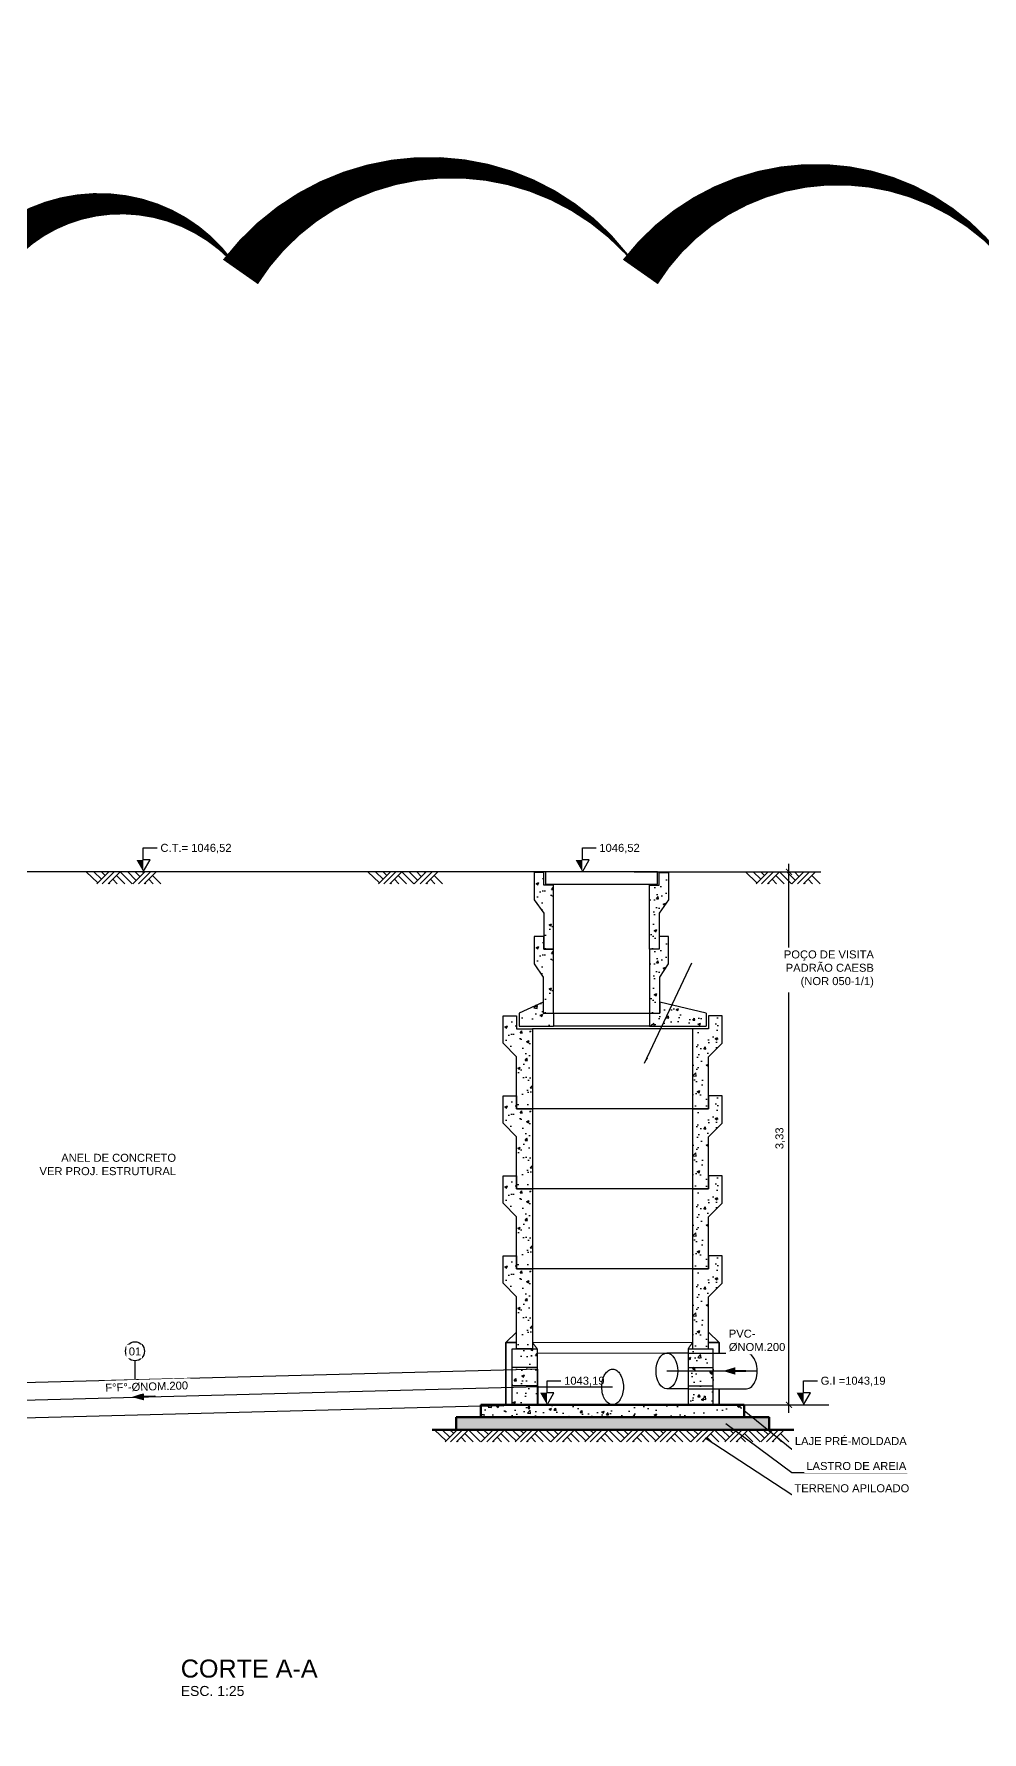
# Model space of a CAD drawing. Extents: x -160 to 364724, y -100 to 7353297.
# Drawn here: x 361698.71 to 361704.63, y 7348042.81 to 7348053.42 of the extents above; entities that cross this region are included whole.
import ezdxf
from ezdxf.enums import TextEntityAlignment as Align

# ---------------------------------------------------------------- set-up
doc = ezdxf.new("R2010")
doc.units = 0
doc.header["$LTSCALE"] = 5
for name, pattern in [('HIDDEN', [0.375, 0.25, -0.125]), ('SGC_DASHDOT', [1, 0.5, -0.25, 0, -0.25]), ('SGC_HIDDEN', [0.375, 0.25, -0.125])]:
    doc.linetypes.add(name, pattern=pattern)
doc.layers.add('00-trabalho', color=7, linetype='Continuous', lineweight=25)
doc.layers.add('AL3', color=3, linetype='Continuous', lineweight=35)
for name, color, linetype in [('ARTICULAÇÃO', 3, 'Continuous'), ('BOLA LM', 1, 'Continuous'), ('desenho', 4, 'Continuous'), ('GER-SIMBOLOS', 1, 'Continuous'), ('PAREDE CONCRETO CORTE', 5, 'Continuous'), ('Paredes', 7, 'Continuous'), ('Q-PLATO', 5, 'Continuous'), ('SANC_COTAS', 1, 'Continuous'), ('SANC_TEXTO', 2, 'Continuous'), ('SGC-Eixos', 253, 'SGC_DASHDOT'), ('SGC-PONTAS', 1, 'SGC_HIDDEN'), ('SGC-Tubos (Desenho Bifilar)', 3, 'Continuous'), ('TERRENO', 6, 'Continuous'), ('VEGETAÇÃO', 7, 'Continuous'), ('VISTA 1', 1, 'Continuous'), ('VISTA 2', 2, 'Continuous'), ('VISTA 3', 3, 'Continuous')]:
    doc.layers.add(name, color=color, linetype=linetype)
doc.styles.add('R-80', font='arial.ttf')
doc.styles.get("Standard").update_dxf_attribs({"font": 'arial.ttf'})
doc.dimstyles.new('GERAL - 25', dxfattribs={"dimscale": 0.025, "dimtxt": 2, "dimasz": 1.5, "dimexe": 2, "dimexo": 1, "dimgap": 1, "dimtad": 1, "dimzin": 0, "dimtxsty": 'R-80', "dimblk": 'ARCHTICK', "dimcen": 0, "dimdle": 2, "dimclrd": 1, "dimclre": 1, "dimclrt": 2, "dimadec": 0, "dimazin": 0, "dimtfac": 0.5, "dimtmove": 2, "dimatfit": 3, "dimldrblk": 'OPEN90', "dimfxl": 1, "dimtolj": 1, "dimtzin": 0, "dimarcsym": 0})
doc.dimstyles.new('LEADER - 25', dxfattribs={"dimscale": 0.025, "dimtxt": 2, "dimasz": 1.5, "dimexe": 2, "dimexo": 1, "dimgap": 1, "dimtad": 1, "dimzin": 0, "dimtxsty": 'R-80', "dimcen": 0, "dimdle": 2, "dimclrd": 1, "dimclre": 1, "dimclrt": 2, "dimadec": 0, "dimazin": 0, "dimtfac": 0.5, "dimtmove": 2, "dimatfit": 3, "dimfxl": 1, "dimtolj": 1, "dimtzin": 0, "dimarcsym": 0})
pattern_1 = [(50, (361707.15866, 7348045.20609), (0.1639662, -0.0143452), [0.017145, -0.188595]), (355, (361707.15866, 7348045.20609), (-0.031719, 0.171951), [0.013716, -0.1508765]), (100.4514, (361707.17232, 7348045.20489), (0.132247, 0.157606), [0.014571, -0.160281]), (46.184, (361707.15866, 7348045.2518), (0.243971, -0.037838), [0.025717, -0.282892]), (96.6356, (361707.179, 7348045.24865), (0.213664, 0.222684), [0.021857, -0.240422]), (351.184, (361707.15866, 7348045.2518), (0.213664, 0.222684), [0.020574, -0.226314]), (21, (361707.18152, 7348045.24038), (0.136453, -0.0920387), [0.017145, -0.188595]), (326, (361707.18152, 7348045.24038), (0.055622, 0.165769), [0.013716, -0.150876]), (71.4514, (361707.19289, 7348045.2327), (0.192075, 0.0737305), [0.014571, -0.160281]), (37.5, (361707.15866, 7348045.206086), (0.00277974, 0.07609953), [0, -0.1490472, 0, -0.153162, 0, -0.1514475]), (7.5, (361707.15866, 7348045.20609), (0.0601377, 0.0901625), [0, -0.0873252, 0, -0.1456182, 0, -0.0577215]), (327.5, (361707.10768, 7348045.206086), (0.12203154, -0.0051559), [0, -0.05715, 0, -0.178308, 0, -0.236601]), (317.5, (361707.08482, 7348045.20609), (0.1333163, 0.0228838), [0, -0.074295, 0, -0.1184148, 0, -0.168021])]
pattern_2 = [(50, (361707.15866, 7348045.70609), (0.1639662, -0.0143452), [0.017145, -0.188595]), (355, (361707.15866, 7348045.70609), (-0.031719, 0.171951), [0.013716, -0.1508765]), (100.4514, (361707.17232, 7348045.70489), (0.132247, 0.157606), [0.014571, -0.160281]), (46.184, (361707.15866, 7348045.7518), (0.243971, -0.037838), [0.025717, -0.282892]), (96.6356, (361707.179, 7348045.74865), (0.213664, 0.222684), [0.021857, -0.240422]), (351.184, (361707.15866, 7348045.7518), (0.213664, 0.222684), [0.020574, -0.226314]), (21, (361707.18152, 7348045.74038), (0.136453, -0.0920387), [0.017145, -0.188595]), (326, (361707.18152, 7348045.74038), (0.055622, 0.165769), [0.013716, -0.150876]), (71.4514, (361707.19289, 7348045.7327), (0.192075, 0.0737305), [0.014571, -0.160281]), (37.5, (361707.15866, 7348045.706086), (0.00277974, 0.07609953), [0, -0.1490472, 0, -0.153162, 0, -0.1514475]), (7.5, (361707.15866, 7348045.70609), (0.0601377, 0.0901625), [0, -0.0873252, 0, -0.1456182, 0, -0.0577215]), (327.5, (361707.10768, 7348045.706086), (0.12203154, -0.0051559), [0, -0.05715, 0, -0.178308, 0, -0.236601]), (317.5, (361707.08482, 7348045.70609), (0.1333163, 0.0228838), [0, -0.074295, 0, -0.1184148, 0, -0.168021])]
pattern_3 = [(50, (361707.15866, 7348046.20609), (0.1639662, -0.0143452), [0.017145, -0.188595]), (355, (361707.15866, 7348046.20609), (-0.031719, 0.171951), [0.013716, -0.1508765]), (100.4514, (361707.17232, 7348046.20489), (0.132247, 0.157606), [0.014571, -0.160281]), (46.184, (361707.15866, 7348046.2518), (0.243971, -0.037838), [0.025717, -0.282892]), (96.6356, (361707.179, 7348046.24865), (0.213664, 0.222684), [0.021857, -0.240422]), (351.184, (361707.15866, 7348046.2518), (0.213664, 0.222684), [0.020574, -0.226314]), (21, (361707.18152, 7348046.24038), (0.136453, -0.0920387), [0.017145, -0.188595]), (326, (361707.18152, 7348046.24038), (0.055622, 0.165769), [0.013716, -0.150876]), (71.4514, (361707.19289, 7348046.2327), (0.192075, 0.0737305), [0.014571, -0.160281]), (37.5, (361707.15866, 7348046.206086), (0.00277974, 0.07609953), [0, -0.1490472, 0, -0.153162, 0, -0.1514475]), (7.5, (361707.15866, 7348046.20609), (0.0601377, 0.0901625), [0, -0.0873252, 0, -0.1456182, 0, -0.0577215]), (327.5, (361707.10768, 7348046.206086), (0.12203154, -0.0051559), [0, -0.05715, 0, -0.178308, 0, -0.236601]), (317.5, (361707.08482, 7348046.20609), (0.1333163, 0.0228838), [0, -0.074295, 0, -0.1184148, 0, -0.168021])]
pattern_4 = [(50, (361707.15866, 7348046.70609), (0.1639662, -0.0143452), [0.017145, -0.188595]), (355, (361707.15866, 7348046.70609), (-0.031719, 0.171951), [0.013716, -0.1508765]), (100.4514, (361707.17232, 7348046.70489), (0.132247, 0.157606), [0.014571, -0.160281]), (46.184, (361707.15866, 7348046.7518), (0.243971, -0.037838), [0.025717, -0.282892]), (96.6356, (361707.179, 7348046.74865), (0.213664, 0.222684), [0.021857, -0.240422]), (351.184, (361707.15866, 7348046.7518), (0.213664, 0.222684), [0.020574, -0.226314]), (21, (361707.18152, 7348046.74038), (0.136453, -0.0920387), [0.017145, -0.188595]), (326, (361707.18152, 7348046.74038), (0.055622, 0.165769), [0.013716, -0.150876]), (71.4514, (361707.19289, 7348046.7327), (0.192075, 0.0737305), [0.014571, -0.160281]), (37.5, (361707.15866, 7348046.706086), (0.00277974, 0.07609953), [0, -0.1490472, 0, -0.153162, 0, -0.1514475]), (7.5, (361707.15866, 7348046.70609), (0.0601377, 0.0901625), [0, -0.0873252, 0, -0.1456182, 0, -0.0577215]), (327.5, (361707.10768, 7348046.706086), (0.12203154, -0.0051559), [0, -0.05715, 0, -0.178308, 0, -0.236601]), (317.5, (361707.08482, 7348046.70609), (0.1333163, 0.0228838), [0, -0.074295, 0, -0.1184148, 0, -0.168021])]
pattern_5 = [(50, (361707.35422, 7348047.60165), (0.1639662, -0.0143452), [0.017145, -0.188595]), (355, (361707.35422, 7348047.60165), (-0.031719, 0.171951), [0.013716, -0.1508765]), (100.4514, (361707.36788, 7348047.60045), (0.132247, 0.157606), [0.014571, -0.160281]), (46.184, (361707.35422, 7348047.64737), (0.243971, -0.037838), [0.025717, -0.282892]), (96.6356, (361707.37455, 7348047.64421), (0.213664, 0.222684), [0.021857, -0.240422]), (351.184, (361707.35422, 7348047.64737), (0.213664, 0.222684), [0.020574, -0.226314]), (21, (361707.37708, 7348047.63594), (0.136453, -0.0920387), [0.017145, -0.188595]), (326, (361707.37708, 7348047.63594), (0.055622, 0.165769), [0.013716, -0.150876]), (71.4514, (361707.38845, 7348047.62827), (0.192075, 0.0737305), [0.014571, -0.160281]), (37.5, (361707.35422, 7348047.601646), (0.00277974, 0.07609953), [0, -0.1490472, 0, -0.153162, 0, -0.1514475]), (7.5, (361707.35422, 7348047.60165), (0.0601377, 0.0901625), [0, -0.0873252, 0, -0.1456182, 0, -0.0577215]), (327.5, (361707.30324, 7348047.601646), (0.12203154, -0.0051559), [0, -0.05715, 0, -0.178308, 0, -0.236601]), (317.5, (361707.28038, 7348047.60165), (0.1333163, 0.0228838), [0, -0.074295, 0, -0.1184148, 0, -0.168021])]
pattern_6 = [(50, (361707.35422, 7348047.20165), (0.1639662, -0.0143452), [0.017145, -0.188595]), (355, (361707.35422, 7348047.20165), (-0.031719, 0.171951), [0.013716, -0.1508765]), (100.4514, (361707.36788, 7348047.20045), (0.132247, 0.157606), [0.014571, -0.160281]), (46.184, (361707.35422, 7348047.24737), (0.243971, -0.037838), [0.025717, -0.282892]), (96.6356, (361707.37455, 7348047.24421), (0.213664, 0.222684), [0.021857, -0.240422]), (351.184, (361707.35422, 7348047.24737), (0.213664, 0.222684), [0.020574, -0.226314]), (21, (361707.37708, 7348047.23594), (0.136453, -0.0920387), [0.017145, -0.188595]), (326, (361707.37708, 7348047.23594), (0.055622, 0.165769), [0.013716, -0.150876]), (71.4514, (361707.38845, 7348047.22827), (0.1920748, 0.0737305), [0.014571, -0.160281]), (37.5, (361707.35422, 7348047.201646), (0.00277974, 0.07609953), [0, -0.1490472, 0, -0.153162, 0, -0.1514475]), (7.5, (361707.35422, 7348047.20165), (0.0601377, 0.0901625), [0, -0.0873252, 0, -0.1456182, 0, -0.0577215]), (327.5, (361707.30324, 7348047.201646), (0.12203154, -0.0051559), [0, -0.05715, 0, -0.178308, 0, -0.236601]), (317.5, (361707.28038, 7348047.20165), (0.1333163, 0.0228838), [0, -0.074295, 0, -0.1184148, 0, -0.168021])]

# ---------------------------------------------------------------- blocks, each defined once
blk = doc.blocks.new('*U348')
at = {"layer": 'GER-SIMBOLOS'}
for p, q in [((-0.587, -0.3), (-0.287, 0)), ((-0.454, -0.3), (-0.154, 0)), ((-0.3, -0.3), (0, 0)), ((0.3, -0.3), (0, 0)), ((0.31, -0.3), (0.61, 0)), ((0.453, -0.3), (0.753, 0)), ((0.599, -0.3), (0.899, 0)), ((-0.563, -0.276), (-0.849, 0)), ((-0.47, -0.183), (-0.659, 0)), ((-0.377, -0.089), (-0.466, 0)), ((-0.26, -0.3), (-0.28, -0.28)), ((-0.074, -0.3), (-0.187, -0.187)), ((0.113, -0.3), (-0.094, -0.094)), ((0.393, -0.207), (0.186, 0)), ((0.486, -0.114), (0.373, 0)), ((0.579, -0.021), (0.559, 0)), ((0.64, -0.3), (0.62, -0.28)), ((0.826, -0.3), (0.713, -0.187)), ((1.013, -0.3), (0.806, -0.094))]:
    blk.add_line(p, q, dxfattribs=at)
blk = doc.blocks.new('NIVEL2')
at = {"linetype": 'Continuous'}
for p, q in [((0, 0.6), (0.346, 0.6)), ((0, 0), (0.173, 0.3)), ((0.173, 0.3), (0, 0.3))]:
    blk.add_line(p, q, dxfattribs=at)
blk.add_line((0, 0.3), (0, 0.6))
blk.add_solid([(0, 0.3), (-0.173, 0.3), (0, 0)], dxfattribs=at)
at = {"color": 0, "linetype": 'Continuous'}
blk.add_attdef('COTA-DIR', text='', height=0.2, dxfattribs=at).set_placement((0.426, 0.6), align=Align.MIDDLE_LEFT)
blk = doc.blocks.new('A$C06EB255A')
at = {"linetype": 'HIDDEN', "ltscale": 40}
for points in [[(2.52, 2.01), (0, 0), (3.21, 0.29)], [(1.6, 0.79), (1.71, 0.55), (5.41, 2.04), (5.3, 2.28)]]:
    blk.add_hatch(color=256, dxfattribs=at).paths.add_polyline_path(points)
blk.add_lwpolyline([(5.41, 2.04), (1.71, 0.55), (1.6, 0.79), (5.3, 2.28), (5.41, 2.04)], dxfattribs=at)
blk = doc.blocks.new('_ARCHTICK')
at = {"color": 0, "linetype": 'ByBlock', "const_width": 0.15}
blk.add_lwpolyline([(-0.5, -0.5), (0.5, 0.5)], dxfattribs=at)
blk = doc.blocks.new('*D439')
at = {"layer": 'Defpoints', "color": 0, "transparency": 16777216}
for p in [(361702.879, 7348048.186), (361703.428, 7348048.186), (361702.879, 7348044.856)]:
    blk.add_point(p, dxfattribs=at)
at = {"layer": 'SANC_COTAS', "color": 1, "lineweight": -2, "transparency": 16777216}
for p, q in [((361702.904, 7348048.186), (361703.478, 7348048.186)), ((361703.428, 7348044.806), (361703.428, 7348048.236)), ((361702.904, 7348044.856), (361703.478, 7348044.856))]:
    blk.add_line(p, q, dxfattribs=at)
at = {"layer": 'SANC_COTAS', "color": 1, "lineweight": -2, "transparency": 16777216, "xscale": 0.03750000000000001, "yscale": 0.03750000000000001, "zscale": 0.03750000000000001}
for p, rotation in [((361703.428, 7348048.186), 90), ((361703.428, 7348044.856), 270)]:
    blk.add_blockref('_ARCHTICK', p, dxfattribs=dict(at, rotation=rotation))
at = {"layer": 'SANC_COTAS', "color": 2, "transparency": 16777216, "insert": (361703.373, 7348046.521), "char_height": 0.05, "attachment_point": 5, "rotation": 90, "style": 'R-80'}
blk.add_mtext('\\A1;3,33', dxfattribs=at)
blk = doc.blocks.new('_Open90')
at = {"color": 0, "linetype": 'ByBlock', "lineweight": -2}
for p, q in [((0, 0), (-1, 0)), ((-0.5, 0.5), (0, 0)), ((0, 0), (-0.5, -0.5))]:
    blk.add_line(p, q, dxfattribs=at)
blk = doc.blocks.new('*U356')
at = {"layer": 'GER-SIMBOLOS'}
for p, q in [((-0.587, -0.3), (-0.287, 0)), ((-0.454, -0.3), (-0.154, 0)), ((-0.3, -0.3), (0, 0)), ((0.3, -0.3), (0, 0)), ((0.31, -0.3), (0.61, 0)), ((0.453, -0.3), (0.753, 0)), ((0.599, -0.3), (0.899, 0)), ((1.161, -0.3), (1.461, 0)), ((1.294, -0.3), (1.594, 0)), ((1.448, -0.3), (1.748, 0)), ((2.048, -0.3), (1.748, 0)), ((2.058, -0.3), (2.358, 0)), ((2.201, -0.3), (2.501, 0)), ((2.347, -0.3), (2.647, 0)), ((2.909, -0.3), (3.209, 0)), ((3.042, -0.3), (3.342, 0)), ((3.196, -0.3), (3.496, 0)), ((3.796, -0.3), (3.496, 0)), ((3.806, -0.3), (4.106, 0)), ((3.949, -0.3), (4.249, 0)), ((4.095, -0.3), (4.395, 0)), ((4.657, -0.3), (4.957, 0)), ((4.79, -0.3), (5.09, 0)), ((4.944, -0.3), (5.244, 0)), ((5.544, -0.3), (5.244, 0)), ((5.554, -0.3), (5.854, 0)), ((5.697, -0.3), (5.997, 0)), ((5.843, -0.3), (6.143, 0)), ((6.405, -0.3), (6.705, 0)), ((6.538, -0.3), (6.838, 0)), ((6.692, -0.3), (6.992, 0)), ((7.292, -0.3), (6.992, 0)), ((7.302, -0.3), (7.602, 0)), ((7.445, -0.3), (7.745, 0)), ((7.591, -0.3), (7.891, 0)), ((-0.563, -0.276), (-0.849, 0)), ((-0.47, -0.183), (-0.659, 0)), ((-0.377, -0.089), (-0.466, 0)), ((-0.26, -0.3), (-0.28, -0.28)), ((-0.074, -0.3), (-0.187, -0.187)), ((0.113, -0.3), (-0.094, -0.094)), ((0.393, -0.207), (0.186, 0)), ((0.486, -0.114), (0.373, 0)), ((0.579, -0.021), (0.559, 0)), ((0.64, -0.3), (0.62, -0.28)), ((0.826, -0.3), (0.713, -0.187)), ((1.013, -0.3), (0.806, -0.094)), ((1.185, -0.276), (0.899, 0)), ((1.278, -0.183), (1.089, 0)), ((1.371, -0.089), (1.282, 0)), ((1.488, -0.3), (1.468, -0.28)), ((1.675, -0.3), (1.561, -0.187)), ((1.861, -0.3), (1.654, -0.094)), ((2.141, -0.207), (1.934, 0)), ((2.234, -0.114), (2.121, 0)), ((2.327, -0.021), (2.307, 0)), ((2.388, -0.3), (2.368, -0.28)), ((2.574, -0.3), (2.461, -0.187)), ((2.761, -0.3), (2.554, -0.094)), ((2.933, -0.276), (2.647, 0)), ((3.026, -0.183), (2.837, 0)), ((3.119, -0.089), (3.03, 0)), ((3.236, -0.3), (3.216, -0.28)), ((3.423, -0.3), (3.309, -0.187)), ((3.609, -0.3), (3.402, -0.094)), ((3.889, -0.207), (3.682, 0)), ((3.982, -0.114), (3.869, 0)), ((4.076, -0.021), (4.055, 0)), ((4.136, -0.3), (4.116, -0.28)), ((4.323, -0.3), (4.209, -0.187)), ((4.509, -0.3), (4.302, -0.094)), ((4.681, -0.276), (4.395, 0)), ((4.774, -0.183), (4.585, 0)), ((4.867, -0.089), (4.778, 0)), ((4.984, -0.3), (4.964, -0.28)), ((5.171, -0.3), (5.057, -0.187)), ((5.357, -0.3), (5.15, -0.094)), ((5.637, -0.207), (5.43, 0)), ((5.73, -0.114), (5.617, 0)), ((5.824, -0.021), (5.803, 0)), ((5.884, -0.3), (5.864, -0.28)), ((6.071, -0.3), (5.957, -0.187)), ((6.257, -0.3), (6.05, -0.094)), ((6.429, -0.276), (6.143, 0)), ((6.522, -0.183), (6.333, 0)), ((6.615, -0.089), (6.526, 0)), ((6.732, -0.3), (6.712, -0.28)), ((6.919, -0.3), (6.805, -0.187)), ((7.105, -0.3), (6.899, -0.094)), ((7.385, -0.207), (7.178, 0)), ((7.478, -0.114), (7.365, 0)), ((7.572, -0.021), (7.551, 0)), ((7.632, -0.3), (7.612, -0.28)), ((7.819, -0.3), (7.705, -0.187)), ((8.005, -0.3), (7.798, -0.094))]:
    blk.add_line(p, q, dxfattribs=at)

msp = doc.modelspace()

# ---------------------------------------------------------------- hatches: boundary and pattern name
at = {"layer": 'VEGETAÇÃO'}
h = msp.add_hatch(dxfattribs=at)
h.set_pattern_fill('AR-CONC', color=1, scale=0.0009)
h.set_pattern_definition(pattern_5)
h.paths.add_polyline_path([(361701.956, 7348048.102), (361701.896, 7348048.102), (361701.896, 7348048.182), (361701.836, 7348048.182), (361701.837, 7348048.011), (361701.896, 7348047.927), (361701.896, 7348047.702), (361701.956, 7348047.702)])
h = msp.add_hatch(dxfattribs=at)
h.set_pattern_fill('AR-CONC', color=1, scale=0.0009)
h.set_pattern_definition(pattern_5)
h.paths.add_polyline_path([(361702.556, 7348048.102), (361702.616, 7348048.102), (361702.616, 7348048.182), (361702.676, 7348048.182), (361702.676, 7348048.011), (361702.616, 7348047.927), (361702.616, 7348047.702), (361702.556, 7348047.702)])
h = msp.add_hatch(dxfattribs=at)
h.set_pattern_fill('AR-CONC', color=1, scale=0.0009)
h.set_pattern_definition(pattern_6)
h.paths.add_polyline_path([(361701.956, 7348047.702), (361701.896, 7348047.702), (361701.896, 7348047.782), (361701.836, 7348047.782), (361701.837, 7348047.611), (361701.891, 7348047.527), (361701.891, 7348047.372), (361701.741, 7348047.302), (361701.741, 7348047.222), (361701.956, 7348047.222)])
h = msp.add_hatch(dxfattribs=at)
h.set_pattern_fill('AR-CONC', color=1, scale=0.0009)
h.set_pattern_definition(pattern_6)
h.paths.add_polyline_path([(361702.556, 7348047.702), (361702.616, 7348047.702), (361702.616, 7348047.782), (361702.676, 7348047.782), (361702.676, 7348047.611), (361702.621, 7348047.527), (361702.621, 7348047.372), (361702.911, 7348047.302), (361702.911, 7348047.222), (361702.556, 7348047.222)])
h = msp.add_hatch(dxfattribs=at)
h.set_pattern_fill('AR-CONC', color=1, scale=0.0009)
h.set_pattern_definition(pattern_4)
h.paths.add_polyline_path([(361701.826, 7348047.206), (361701.726, 7348047.206), (361701.726, 7348047.286), (361701.641, 7348047.286), (361701.641, 7348047.116), (361701.726, 7348047.031), (361701.726, 7348046.706), (361701.826, 7348046.707)])
h = msp.add_hatch(dxfattribs=at)
h.set_pattern_fill('AR-CONC', color=1, scale=0.0009)
h.set_pattern_definition(pattern_4)
h.paths.add_polyline_path([(361702.826, 7348047.206), (361702.926, 7348047.206), (361702.926, 7348047.286), (361703.011, 7348047.286), (361703.01, 7348047.116), (361702.926, 7348047.031), (361702.926, 7348046.706), (361702.826, 7348046.707)])
h = msp.add_hatch(dxfattribs=at)
h.set_pattern_fill('AR-CONC', color=1, scale=0.0009)
h.set_pattern_definition(pattern_3)
h.paths.add_polyline_path([(361701.826, 7348046.706), (361701.726, 7348046.706), (361701.726, 7348046.786), (361701.641, 7348046.786), (361701.641, 7348046.616), (361701.726, 7348046.531), (361701.726, 7348046.206), (361701.826, 7348046.207)])
h = msp.add_hatch(dxfattribs=at)
h.set_pattern_fill('AR-CONC', color=1, scale=0.0009)
h.set_pattern_definition(pattern_3)
h.paths.add_polyline_path([(361702.826, 7348046.706), (361702.926, 7348046.706), (361702.926, 7348046.786), (361703.011, 7348046.786), (361703.01, 7348046.616), (361702.926, 7348046.531), (361702.926, 7348046.206), (361702.826, 7348046.207)])
h = msp.add_hatch(dxfattribs=at)
h.set_pattern_fill('AR-CONC', color=1, scale=0.0009)
h.set_pattern_definition(pattern_2)
h.paths.add_polyline_path([(361701.826, 7348046.206), (361701.726, 7348046.206), (361701.726, 7348046.286), (361701.641, 7348046.286), (361701.641, 7348046.116), (361701.726, 7348046.031), (361701.726, 7348045.706), (361701.826, 7348045.707)])
h = msp.add_hatch(dxfattribs=at)
h.set_pattern_fill('AR-CONC', color=1, scale=0.0009)
h.set_pattern_definition(pattern_2)
h.paths.add_polyline_path([(361702.826, 7348046.206), (361702.926, 7348046.206), (361702.926, 7348046.286), (361703.011, 7348046.286), (361703.01, 7348046.116), (361702.926, 7348046.031), (361702.926, 7348045.706), (361702.826, 7348045.707)])
h = msp.add_hatch(dxfattribs=at)
h.set_pattern_fill('AR-CONC', color=1, scale=0.0009)
h.set_pattern_definition(pattern_1)
h.paths.add_polyline_path([(361701.826, 7348045.706), (361701.726, 7348045.706), (361701.726, 7348045.786), (361701.641, 7348045.786), (361701.641, 7348045.616), (361701.726, 7348045.531), (361701.726, 7348045.206), (361701.698, 7348045.206), (361701.698, 7348044.856), (361701.854, 7348044.856), (361701.854, 7348045.206), (361701.826, 7348045.207)])
h = msp.add_hatch(dxfattribs=at)
h.set_pattern_fill('AR-CONC', color=1, scale=0.0009)
h.set_pattern_definition(pattern_1)
h.paths.add_polyline_path([(361702.826, 7348045.706), (361702.926, 7348045.706), (361702.926, 7348045.786), (361703.011, 7348045.786), (361703.01, 7348045.616), (361702.926, 7348045.531), (361702.926, 7348045.206), (361702.954, 7348045.206), (361702.954, 7348044.856), (361702.798, 7348044.856), (361702.798, 7348045.206), (361702.826, 7348045.207)])
h = msp.add_hatch(dxfattribs=at)
h.set_pattern_fill('AR-CONC', color=1, scale=0.0009)
h.set_pattern_definition([(50, (361708.25896, 7348044.77819), (0.1639662, -0.0143452), [0.017145, -0.188595]), (355, (361708.25896, 7348044.77819), (-0.031719, 0.171951), [0.013716, -0.1508765]), (100.4514, (361708.27262, 7348044.77699), (0.132247, 0.157606), [0.014571, -0.1602812]), (46.1842, (361708.25896, 7348044.8239), (0.243971, -0.037838), [0.0257175, -0.2828925]), (96.6356, (361708.2793, 7348044.82075), (0.213664, 0.2226835), [0.0218565, -0.240422]), (351.184, (361708.25896, 7348044.8239), (0.213664, 0.2226835), [0.020574, -0.226314]), (21, (361708.28182, 7348044.81248), (0.136453, -0.0920387), [0.017145, -0.188595]), (326, (361708.28182, 7348044.81248), (0.055622, 0.165769), [0.013716, -0.150876]), (71.4514, (361708.29319, 7348044.8048), (0.1920748, 0.0737305), [0.014571, -0.160281]), (37.5, (361708.25896, 7348044.778186), (0.00277974, 0.07609953), [0, -0.1490472, 0, -0.153162, 0, -0.1514475]), (7.5, (361708.25896, 7348044.77819), (0.0601377, 0.0901625), [0, -0.0873252, 0, -0.1456182, 0, -0.0577215]), (327.5, (361708.20798, 7348044.778186), (0.12203154, -0.00515587), [0, -0.05715, 0, -0.178308, 0, -0.236601]), (317.5, (361708.18512, 7348044.77819), (0.1333163, 0.0228838), [0, -0.074295, 0, -0.1184148, 0, -0.168021])])
h.paths.add_polyline_path([(361701.503, 7348044.856), (361701.503, 7348044.778), (361703.148, 7348044.778), (361703.148, 7348044.856)])
h = msp.add_hatch(dxfattribs=at)
h.set_pattern_fill('AR-SAND', color=1, scale=0.0005)
h.set_pattern_definition([(37.5, (181505.329772, -897647.637795), (-0.00080001564799, 0.024470661866467), [0, -0.019304, 0, -0.02159, 0, -0.0206375]), (7.5, (181505.329772, -897647.637795), (0.0224761641569, 0.03584125502842), [0, -0.010414, 0, -0.017399, 0, -0.0066675]), (327.5, (181505.314151, -897647.637795), (0.039549618512073, 7.185923393e-05), [0, -0.00635, 0, -0.02286, 0, -0.029845]), (317.5, (181505.31415, -897647.637795), (0.03817782262361, 0.01114646616286), [0, -0.003175, 0, -0.014986, 0, -0.017145])])
h.paths.add_polyline_path([(361703.304, 7348044.778), (361701.348, 7348044.778), (361701.348, 7348044.7), (361703.304, 7348044.7)])

# ---------------------------------------------------------------- linework, layer by layer
msp.add_lwpolyline([(361704.829, 7348051.935, 0, 0.267, 0.520567), (361702.499, 7348051.935, 0, 0.267, 0.520567), (361700, 7348051.935, 0, 0.267, 0.520567), (361698.371, 7348051.935, 0, 0.267, 0.520567), (361696.338, 7348051.935, 0, 0.267, 0.520567), (361694.355, 7348051.935, 0, 0.267, 0.520567), (361692.008, 7348051.935, 0, 0.267, 0.520567), (361689.834, 7348051.935, 0, 0.267, 0.520567), (361687.239, 7348051.935, 0, 0.267, 0.520567)], format="xyseb")
at = {"layer": 'AL3', "linetype": 'Continuous', "lineweight": 30}
for p, q in [((361701.659, 7348045.245), (361701.726, 7348045.31)), ((361702.992, 7348045.245), (361702.926, 7348045.31))]:
    msp.add_line(p, q, dxfattribs=at)
at = {"layer": 'AL3'}
for p, q in [((361701.659, 7348044.856), (361701.659, 7348045.245)), ((361701.726, 7348045.245), (361701.659, 7348045.245)), ((361702.926, 7348045.245), (361702.992, 7348045.245)), ((361702.992, 7348045.178), (361702.992, 7348045.245)), ((361702.992, 7348044.856), (361702.992, 7348044.956))]:
    msp.add_line(p, q, dxfattribs=at)
at = {"layer": 'ARTICULAÇÃO', "color": 2, "lineweight": 50}
msp.add_line((361699.632, 7348043.126), (361700.489, 7348043.126), dxfattribs=at)
at = {"layer": 'BOLA LM'}
msp.add_line((361699.341, 7348045.131), (361699.341, 7348045.017), dxfattribs=at)
msp.add_circle((361699.341, 7348045.19), 0.0593, dxfattribs=at)
at = {"layer": 'desenho', "color": 1}
for p, q in [((361701.956, 7348047.302), (361702.556, 7348047.302)), ((361702.826, 7348047.206), (361701.826, 7348047.206)), ((361702.556, 7348047.222), (361701.956, 7348047.222)), ((361702.826, 7348046.706), (361701.826, 7348046.706)), ((361702.826, 7348046.206), (361701.826, 7348046.206)), ((361702.826, 7348045.706), (361701.826, 7348045.706))]:
    msp.add_line(p, q, dxfattribs=at)
at = {"layer": 'PAREDE CONCRETO CORTE'}
for p, q in [((361701.891, 7348047.372), (361701.741, 7348047.302)), ((361701.891, 7348047.372), (361701.891, 7348047.302)), ((361702.621, 7348047.372), (361702.621, 7348047.302)), ((361702.911, 7348047.302), (361702.621, 7348047.372)), ((361701.741, 7348047.302), (361701.741, 7348047.222)), ((361701.891, 7348047.302), (361701.956, 7348047.302)), ((361701.956, 7348047.302), (361701.956, 7348047.222)), ((361702.556, 7348047.302), (361702.621, 7348047.302)), ((361702.556, 7348047.302), (361702.556, 7348047.222)), ((361702.911, 7348047.302), (361702.911, 7348047.222)), ((361701.741, 7348047.222), (361701.956, 7348047.222)), ((361702.556, 7348047.222), (361702.911, 7348047.222)), ((361701.698, 7348044.856), (361701.698, 7348045.206)), ((361701.698, 7348045.206), (361701.854, 7348045.206)), ((361701.854, 7348045.206), (361701.854, 7348044.856)), ((361702.798, 7348045.206), (361702.798, 7348044.856)), ((361702.798, 7348045.206), (361702.954, 7348045.206)), ((361702.954, 7348044.856), (361702.954, 7348045.206)), ((361701.854, 7348045.089), (361701.698, 7348045.089)), ((361702.798, 7348045.089), (361702.954, 7348045.089)), ((361701.854, 7348044.973), (361701.698, 7348044.973)), ((361702.798, 7348044.973), (361702.954, 7348044.973))]:
    msp.add_line(p, q, dxfattribs=at)
for points in [[(361701.956, 7348048.102), (361701.896, 7348048.102), (361701.896, 7348048.182), (361701.836, 7348048.182), (361701.836, 7348048.012), (361701.896, 7348047.927), (361701.896, 7348047.702), (361701.956, 7348047.702)], [(361702.556, 7348048.102), (361702.616, 7348048.102), (361702.616, 7348048.182), (361702.676, 7348048.182), (361702.676, 7348048.012), (361702.616, 7348047.927), (361702.616, 7348047.702), (361702.556, 7348047.702)], [(361701.956, 7348047.702), (361701.896, 7348047.702), (361701.896, 7348047.782), (361701.836, 7348047.782), (361701.836, 7348047.612), (361701.891, 7348047.527), (361701.891, 7348047.302), (361701.956, 7348047.302)], [(361702.676, 7348047.782), (361702.616, 7348047.782), (361702.616, 7348047.702), (361702.556, 7348047.702), (361702.556, 7348047.302), (361702.621, 7348047.302), (361702.621, 7348047.527), (361702.676, 7348047.612)]]:
    msp.add_lwpolyline(points, close=True, dxfattribs=at)
for points in [[(361701.641, 7348047.116), (361701.641, 7348047.286), (361701.726, 7348047.286), (361701.726, 7348047.206), (361701.826, 7348047.206), (361701.826, 7348046.706), (361701.726, 7348046.706), (361701.726, 7348047.031), (361701.641, 7348047.116)], [(361703.011, 7348047.116), (361703.011, 7348047.286), (361702.926, 7348047.286), (361702.926, 7348047.206), (361702.826, 7348047.206), (361702.826, 7348046.706), (361702.926, 7348046.706), (361702.926, 7348047.031), (361703.011, 7348047.116)], [(361701.641, 7348046.616), (361701.641, 7348046.786), (361701.726, 7348046.786), (361701.726, 7348046.706), (361701.826, 7348046.706), (361701.826, 7348046.206), (361701.726, 7348046.206), (361701.726, 7348046.531), (361701.641, 7348046.616)], [(361703.011, 7348046.616), (361703.011, 7348046.786), (361702.926, 7348046.786), (361702.926, 7348046.706), (361702.826, 7348046.706), (361702.826, 7348046.206), (361702.926, 7348046.206), (361702.926, 7348046.531), (361703.011, 7348046.616)], [(361701.641, 7348046.116), (361701.641, 7348046.286), (361701.726, 7348046.286), (361701.726, 7348046.206), (361701.826, 7348046.206), (361701.826, 7348045.706), (361701.726, 7348045.706), (361701.726, 7348046.031), (361701.641, 7348046.116)], [(361703.011, 7348046.116), (361703.011, 7348046.286), (361702.926, 7348046.286), (361702.926, 7348046.206), (361702.826, 7348046.206), (361702.826, 7348045.706), (361702.926, 7348045.706), (361702.926, 7348046.031), (361703.011, 7348046.116)], [(361701.641, 7348045.616), (361701.641, 7348045.786), (361701.726, 7348045.786), (361701.726, 7348045.706), (361701.826, 7348045.706), (361701.826, 7348045.206), (361701.726, 7348045.206), (361701.726, 7348045.531), (361701.641, 7348045.616)], [(361703.011, 7348045.616), (361703.011, 7348045.786), (361702.926, 7348045.786), (361702.926, 7348045.706), (361702.826, 7348045.706), (361702.826, 7348045.206), (361702.926, 7348045.206), (361702.926, 7348045.531), (361703.011, 7348045.616)]]:
    msp.add_lwpolyline(points, dxfattribs=at)
at = {"layer": 'Paredes', "color": 2, "linetype": 'Continuous', "lineweight": 0}
for p, q in [((361701.826, 7348045.245), (361701.854, 7348045.206)), ((361701.826, 7348045.245), (361702.826, 7348045.245)), ((361702.798, 7348045.206), (361702.826, 7348045.245)), ((361702.796, 7348045.178), (361701.854, 7348045.178))]:
    msp.add_line(p, q, dxfattribs=at)
at = {"layer": 'SANC_COTAS'}
msp.add_line((361703.193, 7348044.856), (361703.677, 7348044.856), dxfattribs=at)
at = {"layer": 'SGC-Eixos', "ltscale": 2}
for p, q in [((361702.665, 7348045.067), (361703.229, 7348045.067)), ((361701.864, 7348044.968), (361702.326, 7348044.967))]:
    msp.add_line(p, q, dxfattribs=at)
msp.add_lwpolyline([(361701.864, 7348044.968), (361698.057, 7348044.867)], dxfattribs=at)
at = {"layer": 'SGC-PONTAS', "ltscale": 1.5}
for p, q in [((361702.798, 7348045.178), (361702.954, 7348045.178)), ((361702.798, 7348044.956), (361702.954, 7348044.956))]:
    msp.add_line(p, q, dxfattribs=at)
for points in [[(361701.854, 7348045.079), (361701.724, 7348045.075)], [(361701.503, 7348044.847), (361701.854, 7348044.857)]]:
    msp.add_lwpolyline(points, dxfattribs=at)
msp.add_ellipse((361702.326, 7348044.967), major_axis=(0, -0.111), ratio=0.609336, dxfattribs=at)
at = {"layer": 'SGC-Tubos (Desenho Bifilar)'}
for p, q in [((361702.796, 7348045.178), (361702.665, 7348045.178)), ((361702.954, 7348045.178), (361703.162, 7348045.178)), ((361701.724, 7348045.075), (361698.057, 7348044.978)), ((361702.798, 7348044.956), (361702.665, 7348044.956)), ((361702.954, 7348044.956), (361703.162, 7348044.956)), ((361701.503, 7348044.847), (361698.057, 7348044.756))]:
    msp.add_line(p, q, dxfattribs=at)
msp.add_lwpolyline([(361701.854, 7348044.857), (361701.86, 7348044.857), (361701.858, 7348045.079), (361701.854, 7348045.079)], dxfattribs=at)
msp.add_ellipse((361702.665, 7348045.067), major_axis=(0, -0.111), ratio=0.609336, dxfattribs=at)
msp.add_ellipse((361703.162, 7348045.067), major_axis=(0, -0.111), ratio=0.60934, start_param=0, end_param=3.141593, dxfattribs=at)
at = {"layer": 'TERRENO'}
for p, q in [((361701.947, 7348048.186), (361697.234, 7348048.186)), ((361702.46, 7348048.186), (361703.628, 7348048.186))]:
    msp.add_line(p, q, dxfattribs=at)
at = {"layer": 'VISTA 1'}
for points in [[(361704.166, 7348044.576), (361703.446, 7348044.576), (361703.148, 7348044.817)], [(361704.166, 7348044.431), (361703.446, 7348044.431), (361703.033, 7348044.737)], [(361704.166, 7348044.292), (361703.446, 7348044.292), (361702.904, 7348044.647)]]:
    msp.add_lwpolyline(points, dxfattribs=at)
at = {"layer": 'VISTA 2', "linetype": 'Continuous', "lineweight": 53}
for p, q in [((361701.198, 7348044.7), (361703.458, 7348044.7)), ((361701.348, 7348044.778), (361703.304, 7348044.778)), ((361701.348, 7348044.778), (361701.348, 7348044.7)), ((361703.304, 7348044.778), (361703.304, 7348044.7))]:
    msp.add_line(p, q, dxfattribs=at)
at = {"layer": 'VISTA 3', "color": 6, "linetype": 'Continuous', "lineweight": 53}
for p, q in [((361701.503, 7348044.856), (361703.148, 7348044.856)), ((361701.503, 7348044.856), (361701.503, 7348044.778)), ((361703.148, 7348044.856), (361703.148, 7348044.778)), ((361701.503, 7348044.778), (361703.148, 7348044.778))]:
    msp.add_line(p, q, dxfattribs=at)
at = {"layer": 'VISTA 3'}
msp.add_lwpolyline([(361701.906, 7348048.108), (361702.606, 7348048.108), (361702.606, 7348048.186), (361701.906, 7348048.186)], close=True, dxfattribs=at)

# ---------------------------------------------------------------- block references
at = {"ltscale": 0.7, "zscale": 0.01250000000000001}
for p, xscale, yscale, rotation in [((361703.015, 7348045.067), 0.025, 0.025, 338.0326692745946), ((361699.32, 7348044.904), 0.02500000000000001, 0.02500000000000001, 339.7153406241083)]:
    msp.add_blockref('A$C06EB255A', p, dxfattribs=dict(at, xscale=xscale, yscale=yscale, rotation=rotation))
at = {"layer": 'GER-SIMBOLOS', "color": 7}
ref = msp.add_blockref('NIVEL2', (361699.393, 7348048.186), dxfattribs=dict(at, xscale=0.249999999582519, yscale=0.249999999582519, zscale=0.249999999582519))
ref.add_attrib('COTA-DIR', 'C.T.= 1046,52', dxfattribs={"layer": '00-trabalho', "color": 2, "linetype": 'Continuous', "height": 0.05, "style": 'R-80'}).set_placement((361699.5, 7348048.336), align=Align.MIDDLE_LEFT)
ref = msp.add_blockref('NIVEL2', (361702.137, 7348048.186), dxfattribs=dict(at, xscale=0.249999999582519, yscale=0.249999999582519, zscale=0.249999999582519))
ref.add_attrib('COTA-DIR', '1046,52', dxfattribs={"layer": '00-trabalho', "color": 2, "linetype": 'Continuous', "height": 0.05, "style": 'R-80'}).set_placement((361702.243, 7348048.336), align=Align.MIDDLE_LEFT)
at = {"layer": 'GER-SIMBOLOS', "color": 7, "xscale": 0.25, "yscale": 0.25, "zscale": 0.25}
for p in [(361699.249, 7348048.186), (361701.009, 7348048.186), (361703.369, 7348048.186)]:
    msp.add_blockref('*U348', p, dxfattribs=at)
at = {"layer": 'GER-SIMBOLOS', "color": 7}
ref = msp.add_blockref('NIVEL2', (361701.916, 7348044.856), dxfattribs=dict(at, xscale=0.249999999582519, yscale=0.249999999582519, zscale=0.249999999582519))
ref.add_attrib('COTA-DIR', '1043,19', dxfattribs={"layer": '00-trabalho', "color": 2, "linetype": 'Continuous', "height": 0.05, "style": 'R-80'}).set_placement((361702.023, 7348045.006), align=Align.MIDDLE_LEFT)
ref = msp.add_blockref('NIVEL2', (361703.519, 7348044.856), dxfattribs=dict(at, xscale=0.249999999582519, yscale=0.249999999582519, zscale=0.249999999582519))
ref.add_attrib('COTA-DIR', 'G.I =1043,19', dxfattribs={"layer": '00-trabalho', "color": 2, "linetype": 'Continuous', "height": 0.05, "style": 'R-80'}).set_placement((361703.626, 7348045.006), align=Align.MIDDLE_LEFT)
at = {"layer": 'GER-SIMBOLOS', "xscale": 0.249999999582519, "yscale": 0.249999999582519, "zscale": 0.249999999582519}
msp.add_blockref('*U356', (361701.426, 7348044.7), dxfattribs=at)

# ---------------------------------------------------------------- dimensions: what is measured, and where the dimension line sits
at = {"layer": 'SANC_COTAS'}
dim = msp.add_linear_dim(base=(361703.428, 7348048.186), p1=(361702.879, 7348044.856), p2=(361702.879, 7348048.186), angle=90, dimstyle='GERAL - 25', dxfattribs=at)
dim.commit()
dim.dimension.update_dxf_attribs({"geometry": '*D439', "text_midpoint": (361703.373, 7348046.521)})

# ---------------------------------------------------------------- leaders
msp.add_leader([(361702.526, 7348046.99), (361702.821, 7348047.618)], dimstyle='LEADER - 25', dxfattribs=at)

# ---------------------------------------------------------------- wipeouts: each hides what was drawn before it
msp.add_wipeout([(361698.726, 7348046.27), (361699.612, 7348046.27), (361699.612, 7348046.441), (361698.726, 7348046.441)]).dxf.layer = 'SANC_COTAS'

# ---------------------------------------------------------------- next in the draw order: texts
at = {"layer": 'SANC_COTAS', "color": 2, "insert": (361698.744, 7348046.424), "char_height": 0.05, "attachment_point": 1, "style": 'R-80'}
msp.add_mtext('\\pxqr;ANEL DE CONCRETO\\PVER PROJ. ESTRUTURAL', dxfattribs=at)

# ---------------------------------------------------------------- next in the draw order: wipeouts: each hides what was drawn before it
for points, layer in [([(361703.378, 7348047.433), (361703.971, 7348047.433), (361703.971, 7348047.712), (361703.378, 7348047.712)], 'SANC_COTAS'), ([(361703.447, 7348044.574), (361704.176, 7348044.574), (361704.176, 7348044.672), (361703.447, 7348044.672)], 'SANC_COTAS'), ([(361703.524, 7348044.429), (361704.179, 7348044.429), (361704.179, 7348044.516), (361703.524, 7348044.516)], 'SANC_COTAS'), ([(361703.034, 7348045.17), (361703.417, 7348045.17), (361703.417, 7348045.343), (361703.034, 7348045.343)], 'SANC_TEXTO'), ([(361699.287, 7348045.146), (361699.384, 7348045.146), (361699.384, 7348045.232), (361699.287, 7348045.232)], 'SANC_TEXTO'), ([(361699.145, 7348044.917), (361699.688, 7348044.933), (361699.686, 7348045.021), (361699.142, 7348045.005)], 'SANC_TEXTO'), ([(361699.612, 7348043.013), (361700.044, 7348043.013), (361700.044, 7348043.121), (361699.612, 7348043.121)], 'SANC_TEXTO')]:
    msp.add_wipeout(points).dxf.layer = layer

# ---------------------------------------------------------------- next in the draw order: texts
at = {"layer": 'SANC_COTAS', "color": 2, "style": 'R-80'}
msp.add_text('LASTRO DE AREIA', height=0.05, dxfattribs=at).set_placement((361703.849, 7348044.448), align=Align.CENTER)
at = {"layer": 'SANC_COTAS', "color": 2, "char_height": 0.05, "attachment_point": 1, "style": 'R-80'}
for s, insert in [('\\pxqr;POÇO DE VISITA\\PPADRÃO CAESB\\P (NOR 050-1/1)', (361703.396, 7348047.695)), ('LAJE PRÉ-MOLDADA ', (361703.465, 7348044.654))]:
    msp.add_mtext(s, dxfattribs=dict(at, insert=insert))
at = {"layer": 'SANC_TEXTO', "style": 'R-80'}
msp.add_text('01', height=0.05, dxfattribs=at).set_placement((361699.341, 7348045.164), align=Align.CENTER)
msp.add_text('F°F°-ØNOM.200', height=0.05, rotation=1.6827, dxfattribs=at).set_placement((361699.156, 7348044.937))
msp.add_text('ESC. 1:25', height=0.0625, dxfattribs=at).set_placement((361699.627, 7348043.036))
at = {"layer": 'SANC_TEXTO', "insert": (361703.052, 7348045.325), "char_height": 0.05, "width": 0.52272, "attachment_point": 1, "style": 'R-80'}
msp.add_mtext('PVC-\\PØNOM.200', dxfattribs=at)

# ---------------------------------------------------------------- next in the draw order: wipeouts: each hides what was drawn before it
msp.add_wipeout([(361703.446, 7348044.29), (361704.195, 7348044.29), (361704.195, 7348044.377), (361703.446, 7348044.377)]).dxf.layer = 'SANC_COTAS'

# ---------------------------------------------------------------- next in the draw order: texts
at = {"layer": 'SANC_COTAS', "color": 2, "style": 'R-80'}
msp.add_text('TERRENO APILOADO', height=0.05, dxfattribs=at).set_placement((361703.821, 7348044.309), align=Align.CENTER)

# ---------------------------------------------------------------- next in the draw order: wipeouts: each hides what was drawn before it
msp.add_wipeout([(361699.596, 7348043.11), (361700.523, 7348043.11), (361700.523, 7348043.305), (361699.596, 7348043.305)]).dxf.layer = 'SANC_TEXTO'

# ---------------------------------------------------------------- next in the draw order: linework, layer by layer
at = {"layer": 'Q-PLATO'}
msp.add_circle((361680.209, 7348035.523), 46.912, dxfattribs=at)

# ---------------------------------------------------------------- next in the draw order: texts
at = {"layer": 'SANC_TEXTO', "color": 4, "style": 'R-80'}
msp.add_text('CORTE A-A', height=0.1125, dxfattribs=at).set_placement((361699.627, 7348043.151))

doc.saveas('drawing.dxf')
